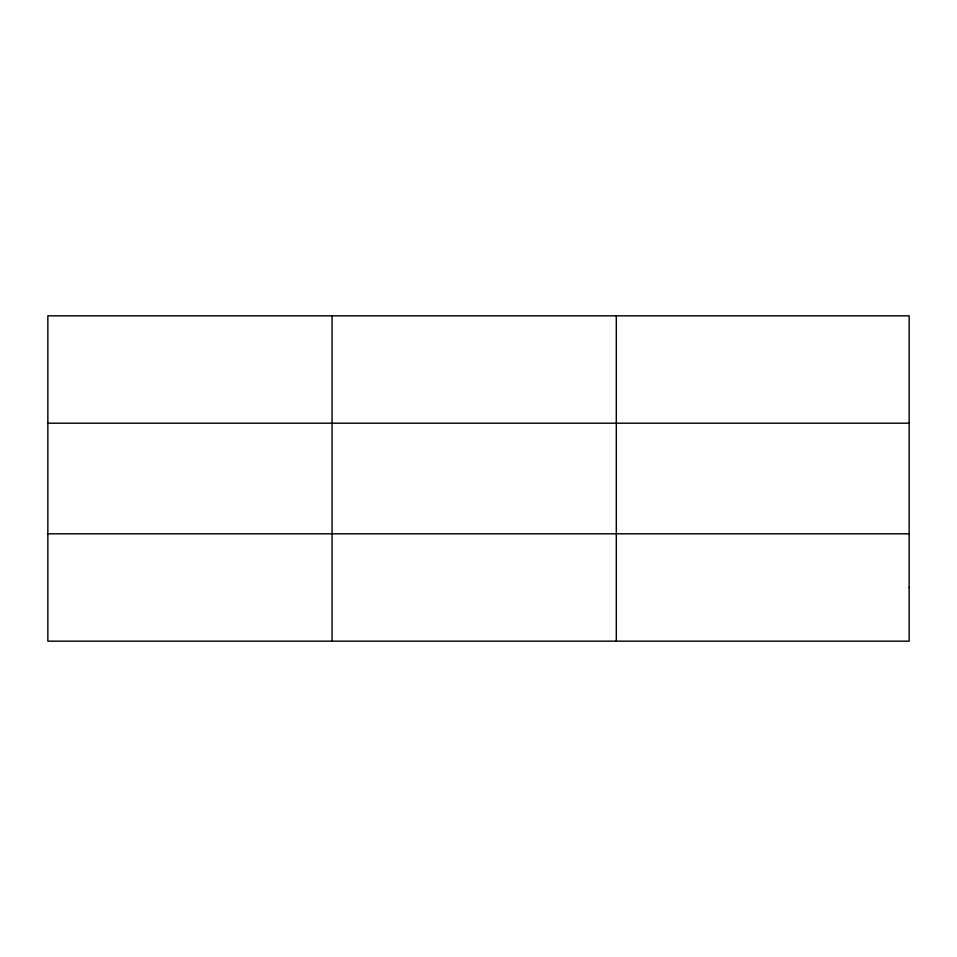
<?xml version="1.0" encoding="UTF-8"?>
<svg xmlns="http://www.w3.org/2000/svg" width="957" height="957" viewBox="0 0 957 957"><rect width="100%" height="100%" fill="white"/><g stroke="black" fill="none" stroke-linecap="round" stroke-linejoin="round"><path stroke-width="1.44" d="M332.079 315.834L332.079 641.166M616.308 315.834L616.308 641.166M47.85 423.197L909.15 423.197M47.85 533.803L909.15 533.803M909.15 587.478L909.15 641.166L47.85 641.166L47.85 315.834L909.15 315.834L909.15 587.478"/></g></svg>
